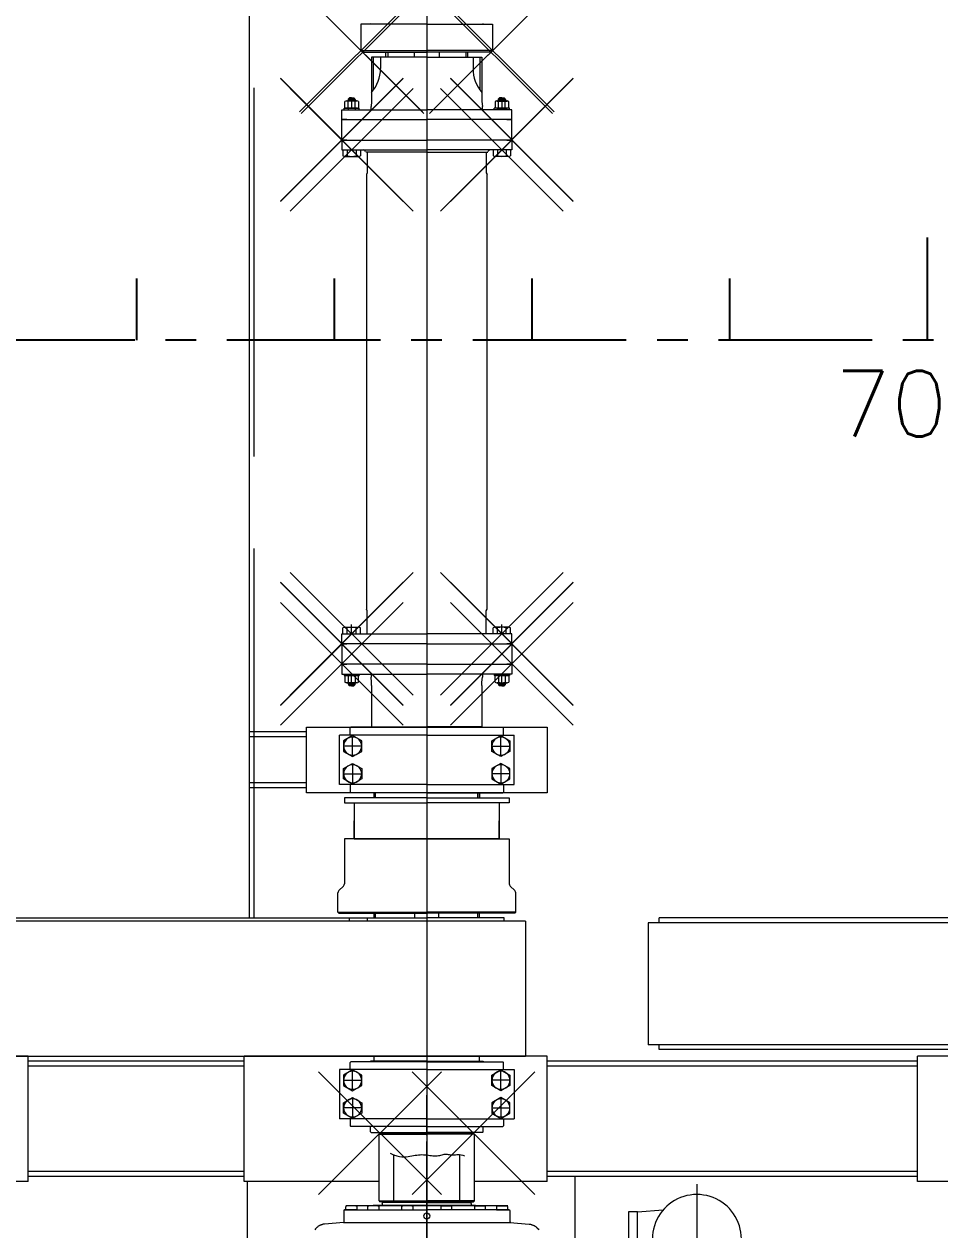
# Model space of a CAD drawing. Extents: x 475189 to 476029, y 1007718 to 1008015.
# Drawn here: x 475701.15 to 475716.06, y 1007757.19 to 1007776.83 of the extents above; entities that cross this region are included whole.
import ezdxf
from ezdxf.enums import TextEntityAlignment as Align

# ---------------------------------------------------------------- set-up
doc = ezdxf.new("R2010")
doc.units = 0
doc.header["$LTSCALE"] = 2
doc.header["$MEASUREMENT"] = 0
doc.header["$PDMODE"] = 3
doc.header["$PDSIZE"] = -7
doc.linetypes.add('AM_ISO02W050x2', pattern=[3.75, 3, -0.75])
doc.linetypes.add('CENTER', pattern=[2, 1.25, -0.25, 0.25, -0.25])
doc.layers.get('0').update_dxf_attribs({"linetype": 'CONTINUOUS', "lineweight": 0})
doc.layers.add('Frame', color=243, linetype='CONTINUOUS')
doc.layers.add('R.B', color=6, linetype='CONTINUOUS', lineweight=0)
doc.layers.add('TEXT', color=1, linetype='CONTINUOUS', lineweight=0)
doc.styles.add('ROMANS', font='ROMANS.SHX')
doc.styles.add('XT03_5', font='romans', dxfattribs={"width": 0.6, "height": 87.5})

# ---------------------------------------------------------------- blocks, each defined once
blk = doc.blocks.new('EXISTING')
at = {"color": 8}
for p, q in [((475707.706, 1007787.925), (475707.706, 1007755.384)), ((475704.812, 1007783.288), (475704.812, 1007762.273)), ((475707.706, 1007776.828), (475706.634, 1007776.828)), ((475706.784, 1007776.828), (475706.634, 1007776.828)), ((475706.634, 1007776.828), (475706.634, 1007776.399)), ((475707.706, 1007776.828), (475708.778, 1007776.828)), ((475708.628, 1007776.828), (475708.778, 1007776.828)), ((475708.778, 1007776.828), (475708.778, 1007776.399)), ((475706.634, 1007776.399), (475707.706, 1007776.399)), ((475706.66, 1007776.372), (475706.634, 1007776.399)), ((475706.66, 1007776.372), (475707.706, 1007776.372)), ((475707.038, 1007776.292), (475707.038, 1007776.372)), ((475707.07, 1007776.372), (475707.07, 1007776.292)), ((475707.503, 1007776.372), (475707.503, 1007776.292)), ((475708.778, 1007776.399), (475707.706, 1007776.399)), ((475708.751, 1007776.372), (475707.706, 1007776.372)), ((475707.909, 1007776.372), (475707.909, 1007776.292)), ((475708.342, 1007776.372), (475708.342, 1007776.292)), ((475708.373, 1007776.292), (475708.373, 1007776.372)), ((475708.751, 1007776.372), (475708.778, 1007776.399)), ((475707.706, 1007776.292), (475706.808, 1007776.292)), ((475706.808, 1007776.292), (475706.808, 1007775.729)), ((475706.837, 1007775.753), (475706.837, 1007776.292)), ((475706.953, 1007776.292), (475706.953, 1007776.104)), ((475707.706, 1007776.292), (475708.604, 1007776.292)), ((475708.458, 1007776.292), (475708.458, 1007776.104)), ((475708.574, 1007775.753), (475708.574, 1007776.292)), ((475708.604, 1007776.292), (475708.604, 1007775.729)), ((475706.43, 1007775.598), (475706.419, 1007775.587)), ((475706.419, 1007775.587), (475706.483, 1007775.587)), ((475706.427, 1007775.595), (475706.427, 1007775.576)), ((475706.446, 1007775.627), (475706.43, 1007775.611)), ((475706.43, 1007775.598), (475706.43, 1007775.611)), ((475706.43, 1007775.611), (475706.483, 1007775.611)), ((475706.483, 1007775.598), (475706.43, 1007775.598)), ((475706.483, 1007775.587), (475706.43, 1007775.587)), ((475706.483, 1007775.627), (475706.446, 1007775.627)), ((475706.483, 1007775.627), (475706.521, 1007775.627)), ((475706.537, 1007775.611), (475706.483, 1007775.611)), ((475706.483, 1007775.598), (475706.537, 1007775.598)), ((475706.483, 1007775.588), (475706.483, 1007775.45)), ((475706.483, 1007775.587), (475706.537, 1007775.587)), ((475706.548, 1007775.587), (475706.483, 1007775.587)), ((475706.521, 1007775.627), (475706.537, 1007775.611)), ((475706.537, 1007775.598), (475706.537, 1007775.611)), ((475706.537, 1007775.598), (475706.548, 1007775.587)), ((475706.54, 1007775.595), (475706.54, 1007775.576)), ((475706.808, 1007775.729), (475706.808, 1007775.568)), ((475708.604, 1007775.729), (475708.604, 1007775.568)), ((475708.874, 1007775.598), (475708.864, 1007775.587)), ((475708.864, 1007775.587), (475708.928, 1007775.587)), ((475708.872, 1007775.595), (475708.872, 1007775.576)), ((475708.89, 1007775.627), (475708.874, 1007775.611)), ((475708.874, 1007775.598), (475708.874, 1007775.611)), ((475708.874, 1007775.611), (475708.928, 1007775.611)), ((475708.928, 1007775.598), (475708.874, 1007775.598)), ((475708.928, 1007775.587), (475708.874, 1007775.587)), ((475708.928, 1007775.627), (475708.89, 1007775.627)), ((475708.928, 1007775.627), (475708.966, 1007775.627)), ((475708.982, 1007775.611), (475708.928, 1007775.611)), ((475708.928, 1007775.598), (475708.982, 1007775.598)), ((475708.928, 1007775.588), (475708.928, 1007775.45)), ((475708.928, 1007775.587), (475708.982, 1007775.587)), ((475708.992, 1007775.587), (475708.928, 1007775.587)), ((475708.966, 1007775.627), (475708.982, 1007775.611)), ((475708.982, 1007775.598), (475708.982, 1007775.611)), ((475708.982, 1007775.598), (475708.992, 1007775.587)), ((475708.984, 1007775.595), (475708.984, 1007775.576)), ((475706.323, 1007775.434), (475707.706, 1007775.434)), ((475706.323, 1007775.273), (475706.323, 1007775.434)), ((475706.36, 1007775.461), (475706.607, 1007775.461)), ((475706.36, 1007775.434), (475706.36, 1007775.461)), ((475706.372, 1007775.468), (475706.372, 1007775.569)), ((475706.567, 1007775.576), (475706.4, 1007775.576)), ((475706.567, 1007775.461), (475706.4, 1007775.461)), ((475706.427, 1007775.461), (475706.427, 1007775.434)), ((475706.428, 1007775.468), (475706.428, 1007775.569)), ((475706.539, 1007775.468), (475706.539, 1007775.569)), ((475706.54, 1007775.461), (475706.54, 1007775.434)), ((475706.595, 1007775.569), (475706.595, 1007775.468)), ((475706.607, 1007775.434), (475706.607, 1007775.461)), ((475706.808, 1007775.568), (475706.8, 1007775.488)), ((475706.8, 1007775.434), (475706.8, 1007775.488)), ((475709.089, 1007775.434), (475707.706, 1007775.434)), ((475708.604, 1007775.568), (475708.612, 1007775.488)), ((475708.612, 1007775.434), (475708.612, 1007775.488)), ((475708.805, 1007775.434), (475708.805, 1007775.461)), ((475709.051, 1007775.461), (475708.805, 1007775.461)), ((475708.872, 1007775.461), (475708.872, 1007775.434)), ((475708.984, 1007775.461), (475708.984, 1007775.434)), ((475709.051, 1007775.434), (475709.051, 1007775.461)), ((475709.089, 1007775.273), (475709.089, 1007775.434)), ((475706.323, 1007775.273), (475707.706, 1007775.273)), ((475706.403, 1007775.273), (475706.323, 1007775.273)), ((475706.323, 1007774.941), (475706.323, 1007775.273)), ((475709.089, 1007775.273), (475707.706, 1007775.273)), ((475709.008, 1007775.273), (475709.089, 1007775.273)), ((475709.089, 1007774.941), (475709.089, 1007775.273)), ((475706.323, 1007774.941), (475707.706, 1007774.941)), ((475706.403, 1007774.941), (475706.323, 1007774.941)), ((475706.323, 1007774.941), (475706.323, 1007774.78)), ((475709.089, 1007774.941), (475707.706, 1007774.941)), ((475709.008, 1007774.941), (475709.089, 1007774.941)), ((475709.089, 1007774.941), (475709.089, 1007774.78)), ((475706.323, 1007774.78), (475707.706, 1007774.78)), ((475706.341, 1007774.78), (475706.626, 1007774.78)), ((475706.341, 1007774.78), (475706.341, 1007774.682)), ((475706.377, 1007774.673), (475706.593, 1007774.673)), ((475706.412, 1007774.78), (475706.412, 1007774.682)), ((475706.555, 1007774.78), (475706.555, 1007774.682)), ((475706.626, 1007774.78), (475706.626, 1007774.682)), ((475707.706, 1007774.743), (475706.711, 1007774.743)), ((475706.738, 1007774.743), (475706.738, 1007774.405)), ((475709.089, 1007774.78), (475707.706, 1007774.78)), ((475707.706, 1007774.743), (475708.7, 1007774.743)), ((475708.673, 1007774.743), (475708.673, 1007774.405)), ((475709.07, 1007774.78), (475708.786, 1007774.78)), ((475708.786, 1007774.78), (475708.786, 1007774.682)), ((475709.035, 1007774.673), (475708.819, 1007774.673)), ((475708.857, 1007774.78), (475708.857, 1007774.682)), ((475708.999, 1007774.78), (475708.999, 1007774.682)), ((475709.07, 1007774.78), (475709.07, 1007774.682)), ((475706.738, 1007774.405), (475706.722, 1007774.379)), ((475708.673, 1007774.405), (475708.689, 1007774.379)), ((475706.722, 1007774.379), (475706.722, 1007767.301)), ((475708.689, 1007767.301), (475708.689, 1007774.379)), ((475706.738, 1007767.275), (475706.722, 1007767.301)), ((475706.738, 1007766.899), (475706.738, 1007767.275)), ((475708.673, 1007767.275), (475708.689, 1007767.301)), ((475708.673, 1007766.899), (475708.673, 1007767.275)), ((475706.341, 1007766.899), (475706.341, 1007766.997)), ((475706.377, 1007767.007), (475706.593, 1007767.007)), ((475706.412, 1007766.899), (475706.412, 1007766.997)), ((475706.483, 1007766.915), (475706.483, 1007767.053)), ((475706.555, 1007766.899), (475706.555, 1007766.997)), ((475706.626, 1007766.899), (475706.626, 1007766.997)), ((475708.786, 1007766.899), (475708.786, 1007766.997)), ((475709.035, 1007767.007), (475708.819, 1007767.007)), ((475708.857, 1007766.899), (475708.857, 1007766.997)), ((475708.928, 1007766.915), (475708.928, 1007767.053)), ((475708.999, 1007766.899), (475708.999, 1007766.997)), ((475709.07, 1007766.899), (475709.07, 1007766.997)), ((475706.323, 1007766.899), (475707.706, 1007766.899)), ((475706.323, 1007766.899), (475706.403, 1007766.899)), ((475706.325, 1007766.899), (475706.323, 1007766.897)), ((475706.323, 1007766.739), (475706.323, 1007766.899)), ((475706.341, 1007766.899), (475706.626, 1007766.899)), ((475709.089, 1007766.899), (475707.706, 1007766.899)), ((475709.07, 1007766.899), (475708.786, 1007766.899)), ((475709.089, 1007766.899), (475709.008, 1007766.899)), ((475709.086, 1007766.899), (475709.089, 1007766.897)), ((475709.089, 1007766.739), (475709.089, 1007766.899)), ((475707.706, 1007766.739), (475706.323, 1007766.739)), ((475706.323, 1007766.739), (475706.403, 1007766.739)), ((475706.323, 1007766.739), (475706.323, 1007766.406)), ((475707.706, 1007766.739), (475709.089, 1007766.739)), ((475709.089, 1007766.739), (475709.008, 1007766.739)), ((475709.089, 1007766.739), (475709.089, 1007766.406)), ((475707.706, 1007766.406), (475706.323, 1007766.406)), ((475706.323, 1007766.406), (475706.403, 1007766.406)), ((475706.323, 1007766.406), (475706.323, 1007766.245)), ((475707.706, 1007766.406), (475709.089, 1007766.406)), ((475709.089, 1007766.406), (475709.008, 1007766.406)), ((475709.089, 1007766.406), (475709.089, 1007766.245)), ((475706.323, 1007766.245), (475707.706, 1007766.245)), ((475706.36, 1007766.245), (475706.36, 1007766.219)), ((475706.36, 1007766.219), (475706.607, 1007766.219)), ((475706.372, 1007766.211), (475706.372, 1007766.111)), ((475706.567, 1007766.219), (475706.4, 1007766.219)), ((475706.428, 1007766.211), (475706.428, 1007766.111)), ((475706.483, 1007766.092), (475706.483, 1007766.23)), ((475706.539, 1007766.211), (475706.539, 1007766.111)), ((475706.595, 1007766.111), (475706.595, 1007766.211)), ((475706.607, 1007766.245), (475706.607, 1007766.219)), ((475706.8, 1007766.245), (475706.8, 1007766.192)), ((475706.808, 1007766.111), (475706.8, 1007766.192)), ((475709.089, 1007766.245), (475707.706, 1007766.245)), ((475708.604, 1007766.111), (475708.612, 1007766.192)), ((475708.612, 1007766.245), (475708.612, 1007766.192)), ((475708.805, 1007766.245), (475708.805, 1007766.219)), ((475709.051, 1007766.219), (475708.805, 1007766.219)), ((475708.817, 1007766.111), (475708.817, 1007766.211)), ((475708.844, 1007766.219), (475709.012, 1007766.219)), ((475708.872, 1007766.211), (475708.872, 1007766.111)), ((475708.928, 1007766.092), (475708.928, 1007766.23)), ((475708.984, 1007766.211), (475708.984, 1007766.111)), ((475709.039, 1007766.211), (475709.039, 1007766.111)), ((475709.051, 1007766.245), (475709.051, 1007766.219)), ((475706.567, 1007766.103), (475706.4, 1007766.103)), ((475706.419, 1007766.093), (475706.483, 1007766.093)), ((475706.43, 1007766.082), (475706.419, 1007766.093)), ((475706.427, 1007766.085), (475706.427, 1007766.103)), ((475706.483, 1007766.093), (475706.43, 1007766.093)), ((475706.43, 1007766.082), (475706.43, 1007766.069)), ((475706.483, 1007766.082), (475706.43, 1007766.082)), ((475706.446, 1007766.052), (475706.43, 1007766.069)), ((475706.43, 1007766.069), (475706.483, 1007766.069)), ((475706.483, 1007766.052), (475706.446, 1007766.052)), ((475706.483, 1007766.093), (475706.537, 1007766.093)), ((475706.548, 1007766.093), (475706.483, 1007766.093)), ((475706.483, 1007766.082), (475706.537, 1007766.082)), ((475706.537, 1007766.069), (475706.483, 1007766.069)), ((475706.483, 1007766.052), (475706.521, 1007766.052)), ((475706.521, 1007766.052), (475706.537, 1007766.069)), ((475706.537, 1007766.082), (475706.548, 1007766.093)), ((475706.537, 1007766.082), (475706.537, 1007766.069)), ((475706.54, 1007766.085), (475706.54, 1007766.103)), ((475706.808, 1007766.056), (475706.808, 1007766.111)), ((475706.808, 1007766.111), (475706.808, 1007766.111)), ((475706.808, 1007766.111), (475706.808, 1007766.111)), ((475706.808, 1007766.056), (475706.808, 1007765.388)), ((475708.604, 1007766.111), (475708.604, 1007766.111)), ((475708.604, 1007766.111), (475708.604, 1007766.111)), ((475708.604, 1007766.056), (475708.604, 1007766.111)), ((475708.604, 1007766.056), (475708.604, 1007765.388)), ((475708.844, 1007766.103), (475709.012, 1007766.103)), ((475708.864, 1007766.093), (475708.928, 1007766.093)), ((475708.874, 1007766.082), (475708.864, 1007766.093)), ((475708.872, 1007766.085), (475708.872, 1007766.103)), ((475708.928, 1007766.093), (475708.874, 1007766.093)), ((475708.874, 1007766.082), (475708.874, 1007766.069)), ((475708.928, 1007766.082), (475708.874, 1007766.082)), ((475708.89, 1007766.052), (475708.874, 1007766.069)), ((475708.874, 1007766.069), (475708.928, 1007766.069)), ((475708.928, 1007766.052), (475708.89, 1007766.052)), ((475708.928, 1007766.093), (475708.982, 1007766.093)), ((475708.992, 1007766.093), (475708.928, 1007766.093)), ((475708.928, 1007766.082), (475708.982, 1007766.082)), ((475708.982, 1007766.069), (475708.928, 1007766.069)), ((475708.928, 1007766.052), (475708.966, 1007766.052)), ((475708.966, 1007766.052), (475708.982, 1007766.069)), ((475708.982, 1007766.082), (475708.992, 1007766.093)), ((475708.982, 1007766.082), (475708.982, 1007766.069)), ((475708.984, 1007766.085), (475708.984, 1007766.103)), ((475705.75, 1007765.382), (475709.664, 1007765.382)), ((475705.75, 1007764.31), (475705.75, 1007765.382)), ((475706.47, 1007765.382), (475706.459, 1007765.372)), ((475706.459, 1007765.248), (475706.459, 1007765.372)), ((475707.706, 1007765.382), (475706.47, 1007765.382)), ((475707.022, 1007765.382), (475706.794, 1007765.382)), ((475706.808, 1007765.388), (475707.706, 1007765.388)), ((475708.604, 1007765.388), (475707.706, 1007765.388)), ((475707.706, 1007765.382), (475708.941, 1007765.382)), ((475708.389, 1007765.382), (475708.617, 1007765.382)), ((475708.941, 1007765.382), (475708.952, 1007765.372)), ((475708.952, 1007765.248), (475708.952, 1007765.372)), ((475709.664, 1007765.382), (475709.664, 1007764.31)), ((475705.75, 1007765.302), (475704.812, 1007765.302)), ((475705.75, 1007765.222), (475704.812, 1007765.222)), ((475707.706, 1007765.248), (475706.285, 1007765.248)), ((475706.285, 1007764.444), (475706.285, 1007765.248)), ((475706.499, 1007764.931), (475706.499, 1007765.21)), ((475707.706, 1007765.248), (475709.126, 1007765.248)), ((475708.912, 1007764.931), (475708.912, 1007765.21)), ((475709.126, 1007764.444), (475709.126, 1007765.248)), ((475706.647, 1007765.071), (475706.352, 1007765.071)), ((475708.764, 1007765.071), (475709.059, 1007765.071)), ((475706.352, 1007764.621), (475706.647, 1007764.621)), ((475706.499, 1007764.762), (475706.499, 1007764.483)), ((475709.059, 1007764.621), (475708.764, 1007764.621)), ((475708.912, 1007764.762), (475708.912, 1007764.483)), ((475705.75, 1007764.471), (475704.812, 1007764.471)), ((475705.75, 1007764.391), (475704.812, 1007764.391)), ((475707.706, 1007764.444), (475706.285, 1007764.444)), ((475706.459, 1007764.444), (475706.459, 1007764.321)), ((475707.706, 1007764.444), (475709.126, 1007764.444)), ((475708.952, 1007764.444), (475708.952, 1007764.321)), ((475709.664, 1007764.31), (475705.75, 1007764.31)), ((475707.706, 1007764.23), (475706.365, 1007764.23)), ((475707.706, 1007764.23), (475706.365, 1007764.23)), ((475707.706, 1007764.23), (475706.365, 1007764.23)), ((475706.365, 1007764.23), (475706.365, 1007764.149)), ((475706.365, 1007764.23), (475706.365, 1007764.149)), ((475706.47, 1007764.31), (475706.459, 1007764.321)), ((475707.706, 1007764.31), (475706.47, 1007764.31)), ((475706.851, 1007764.23), (475706.851, 1007764.31)), ((475706.851, 1007764.31), (475706.851, 1007764.23)), ((475706.851, 1007764.257), (475706.851, 1007764.23)), ((475706.873, 1007764.23), (475706.873, 1007764.31)), ((475707.706, 1007764.31), (475708.941, 1007764.31)), ((475707.706, 1007764.23), (475709.046, 1007764.23)), ((475707.706, 1007764.23), (475709.046, 1007764.23)), ((475707.706, 1007764.23), (475709.046, 1007764.23)), ((475708.538, 1007764.23), (475708.538, 1007764.31)), ((475708.561, 1007764.23), (475708.561, 1007764.31)), ((475708.561, 1007764.31), (475708.561, 1007764.23)), ((475708.561, 1007764.257), (475708.561, 1007764.23)), ((475708.941, 1007764.31), (475708.952, 1007764.321)), ((475709.046, 1007764.23), (475709.046, 1007764.149)), ((475709.046, 1007764.23), (475709.046, 1007764.149)), ((475706.365, 1007764.149), (475707.706, 1007764.149)), ((475706.365, 1007764.149), (475706.526, 1007764.149)), ((475706.526, 1007764.149), (475707.706, 1007764.149)), ((475706.526, 1007764.149), (475706.526, 1007763.56)), ((475706.526, 1007764.149), (475706.526, 1007763.56)), ((475706.526, 1007764.141), (475706.526, 1007763.854)), ((475708.885, 1007764.149), (475707.706, 1007764.149)), ((475709.046, 1007764.149), (475707.706, 1007764.149)), ((475708.885, 1007764.149), (475708.885, 1007763.56)), ((475709.046, 1007764.149), (475708.885, 1007764.149)), ((475708.885, 1007764.149), (475708.885, 1007763.56)), ((475708.885, 1007764.141), (475708.885, 1007763.854)), ((475706.526, 1007763.568), (475706.526, 1007763.854)), ((475708.885, 1007763.568), (475708.885, 1007763.854)), ((475707.706, 1007763.56), (475706.365, 1007763.56)), ((475706.526, 1007763.56), (475706.365, 1007763.56)), ((475706.365, 1007763.56), (475706.365, 1007762.831)), ((475706.365, 1007763.56), (475706.365, 1007762.966)), ((475706.526, 1007763.56), (475707.706, 1007763.56)), ((475708.885, 1007763.56), (475707.706, 1007763.56)), ((475707.706, 1007763.56), (475709.046, 1007763.56)), ((475708.885, 1007763.56), (475709.046, 1007763.56)), ((475709.046, 1007763.56), (475709.046, 1007762.966)), ((475709.046, 1007763.56), (475709.046, 1007762.831)), ((475706.258, 1007762.369), (475706.258, 1007762.68)), ((475706.274, 1007762.718), (475706.35, 1007762.793)), ((475709.137, 1007762.718), (475709.062, 1007762.793)), ((475709.153, 1007762.369), (475709.153, 1007762.68)), ((475696.286, 1007762.273), (475706.74, 1007762.273)), ((475706.258, 1007762.369), (475707.706, 1007762.369)), ((475706.258, 1007762.369), (475706.274, 1007762.353)), ((475706.274, 1007762.353), (475706.851, 1007762.353)), ((475706.449, 1007762.273), (475707.706, 1007762.273)), ((475706.449, 1007762.219), (475706.449, 1007762.273)), ((475706.74, 1007762.219), (475706.74, 1007762.273)), ((475706.851, 1007762.353), (475707.706, 1007762.353)), ((475706.851, 1007762.353), (475707.706, 1007762.353)), ((475706.851, 1007762.273), (475706.851, 1007762.353)), ((475706.873, 1007762.273), (475706.873, 1007762.353)), ((475707.511, 1007762.273), (475707.511, 1007762.353)), ((475709.153, 1007762.369), (475707.706, 1007762.369)), ((475708.561, 1007762.353), (475707.706, 1007762.353)), ((475708.561, 1007762.353), (475707.706, 1007762.353)), ((475708.963, 1007762.273), (475707.706, 1007762.273)), ((475707.9, 1007762.273), (475707.9, 1007762.353)), ((475708.538, 1007762.273), (475708.538, 1007762.353)), ((475708.561, 1007762.273), (475708.561, 1007762.353)), ((475709.137, 1007762.353), (475708.561, 1007762.353)), ((475708.963, 1007762.219), (475708.963, 1007762.273)), ((475709.153, 1007762.369), (475709.137, 1007762.353)), ((475719.126, 1007762.273), (475711.486, 1007762.273)), ((475711.486, 1007762.193), (475711.486, 1007762.273)), ((475711.486, 1007762.193), (475711.486, 1007762.273)), ((475709.314, 1007762.219), (475685.215, 1007762.219)), ((475709.314, 1007762.219), (475709.314, 1007760.021)), ((475719.126, 1007762.193), (475711.311, 1007762.193)), ((475711.311, 1007762.193), (475711.311, 1007760.209)), ((475719.126, 1007760.209), (475711.311, 1007760.209)), ((475711.486, 1007760.129), (475711.486, 1007760.209)), ((475711.486, 1007760.129), (475711.486, 1007760.209)), ((475719.126, 1007760.129), (475711.486, 1007760.129)), ((475685.215, 1007760.021), (475709.314, 1007760.021)), ((475701.22, 1007760.021), (475692.026, 1007760.021)), ((475701.22, 1007757.984), (475701.22, 1007760.021)), ((475704.731, 1007759.941), (475701.22, 1007759.941)), ((475709.664, 1007760.021), (475704.731, 1007760.021)), ((475704.731, 1007757.984), (475704.731, 1007760.021)), ((475706.47, 1007759.93), (475706.459, 1007759.919)), ((475706.459, 1007759.807), (475706.459, 1007759.919)), ((475707.706, 1007759.93), (475706.47, 1007759.93)), ((475707.706, 1007759.941), (475706.789, 1007759.941)), ((475706.789, 1007759.941), (475706.789, 1007759.93)), ((475706.848, 1007759.941), (475706.848, 1007760.021)), ((475707.706, 1007759.941), (475708.622, 1007759.941)), ((475707.706, 1007759.93), (475708.941, 1007759.93)), ((475708.563, 1007759.941), (475708.563, 1007760.021)), ((475708.622, 1007759.941), (475708.622, 1007759.93)), ((475708.941, 1007759.93), (475708.952, 1007759.919)), ((475708.952, 1007759.807), (475708.952, 1007759.919)), ((475709.664, 1007757.984), (475709.664, 1007760.021)), ((475715.695, 1007759.941), (475709.664, 1007759.941)), ((475722.718, 1007760.021), (475715.695, 1007760.021)), ((475715.695, 1007757.984), (475715.695, 1007760.021)), ((475704.731, 1007759.86), (475701.22, 1007759.86)), ((475707.706, 1007759.807), (475706.285, 1007759.807)), ((475706.285, 1007759.807), (475706.285, 1007759.003)), ((475706.499, 1007759.489), (475706.499, 1007759.768)), ((475707.706, 1007759.807), (475709.126, 1007759.807)), ((475708.912, 1007759.489), (475708.912, 1007759.768)), ((475709.126, 1007759.807), (475709.126, 1007759.003)), ((475715.695, 1007759.86), (475709.664, 1007759.86)), ((475706.352, 1007759.63), (475706.647, 1007759.63)), ((475709.059, 1007759.63), (475708.764, 1007759.63)), ((475706.499, 1007759.32), (475706.499, 1007759.042)), ((475707.706, 1007758.739), (475707.706, 1007759.39)), ((475708.912, 1007759.32), (475708.912, 1007759.042)), ((475706.647, 1007759.18), (475706.352, 1007759.18)), ((475708.764, 1007759.18), (475709.059, 1007759.18)), ((475707.706, 1007759.003), (475706.285, 1007759.003)), ((475706.459, 1007759.003), (475706.459, 1007758.89)), ((475707.706, 1007759.003), (475709.126, 1007759.003)), ((475708.952, 1007759.003), (475708.952, 1007758.89)), ((475706.47, 1007758.879), (475706.459, 1007758.89)), ((475707.706, 1007758.879), (475706.47, 1007758.879)), ((475706.789, 1007758.788), (475706.789, 1007758.879)), ((475706.789, 1007758.788), (475706.8, 1007758.778)), ((475706.8, 1007758.778), (475707.706, 1007758.778)), ((475706.928, 1007758.753), (475706.944, 1007758.77)), ((475706.928, 1007758.753), (475707.706, 1007758.753)), ((475706.928, 1007757.665), (475706.928, 1007758.753)), ((475707.706, 1007758.77), (475706.944, 1007758.77)), ((475707.706, 1007758.879), (475708.941, 1007758.879)), ((475708.612, 1007758.778), (475707.706, 1007758.778)), ((475707.706, 1007758.77), (475708.467, 1007758.77)), ((475708.483, 1007758.753), (475707.706, 1007758.753)), ((475708.483, 1007758.753), (475708.467, 1007758.77)), ((475708.483, 1007757.665), (475708.483, 1007758.753)), ((475708.622, 1007758.788), (475708.612, 1007758.778)), ((475708.622, 1007758.788), (475708.622, 1007758.879)), ((475708.941, 1007758.879), (475708.952, 1007758.89)), ((475707.706, 1007752.588), (475707.706, 1007758.632)), ((475707.17, 1007757.641), (475707.17, 1007758.421)), ((475708.242, 1007757.641), (475708.242, 1007758.421)), ((475704.731, 1007758.145), (475701.22, 1007758.145)), ((475715.695, 1007758.145), (475709.664, 1007758.145)), ((475701.22, 1007757.984), (475698.658, 1007757.984)), ((475704.731, 1007758.065), (475701.22, 1007758.065)), ((475706.928, 1007757.984), (475704.731, 1007757.984)), ((475704.785, 1007756.51), (475704.785, 1007757.984)), ((475709.664, 1007757.984), (475708.483, 1007757.984)), ((475715.695, 1007758.065), (475709.664, 1007758.065)), ((475710.119, 1007756.563), (475710.119, 1007758.065)), ((475712.102, 1007757.939), (475712.102, 1007752.903)), ((475722.718, 1007757.984), (475715.695, 1007757.984)), ((475706.36, 1007757.518), (475706.355, 1007757.512)), ((475706.36, 1007757.518), (475706.355, 1007757.512)), ((475706.36, 1007757.518), (475706.569, 1007757.518)), ((475706.365, 1007757.518), (475706.569, 1007757.518)), ((475706.569, 1007757.518), (475706.365, 1007757.518)), ((475706.556, 1007757.518), (475706.379, 1007757.518)), ((475709.023, 1007757.585), (475706.388, 1007757.585)), ((475706.388, 1007757.518), (475706.388, 1007757.577)), ((475706.545, 1007757.585), (475706.411, 1007757.585)), ((475706.568, 1007757.577), (475706.568, 1007757.518)), ((475706.569, 1007757.518), (475707.706, 1007757.518)), ((475706.748, 1007757.518), (475706.748, 1007757.577)), ((475706.905, 1007757.585), (475706.77, 1007757.585)), ((475706.835, 1007757.593), (475706.83, 1007757.585)), ((475706.915, 1007757.593), (475706.835, 1007757.593)), ((475707.706, 1007757.593), (475706.915, 1007757.593)), ((475706.915, 1007757.593), (475707.706, 1007757.593)), ((475706.927, 1007757.577), (475706.927, 1007757.518)), ((475706.928, 1007757.665), (475707.706, 1007757.665)), ((475706.928, 1007757.665), (475706.944, 1007757.649)), ((475707.706, 1007757.649), (475706.944, 1007757.649)), ((475706.982, 1007757.625), (475706.988, 1007757.641)), ((475706.982, 1007757.625), (475706.988, 1007757.641)), ((475706.982, 1007757.625), (475706.982, 1007757.593)), ((475706.982, 1007757.625), (475706.982, 1007757.585)), ((475707.706, 1007757.641), (475706.988, 1007757.641)), ((475707.706, 1007757.641), (475706.988, 1007757.641)), ((475707.298, 1007757.518), (475707.298, 1007757.577)), ((475707.455, 1007757.585), (475707.321, 1007757.585)), ((475707.478, 1007757.577), (475707.478, 1007757.518)), ((475708.483, 1007757.665), (475707.706, 1007757.665)), ((475707.706, 1007757.649), (475708.467, 1007757.649)), ((475707.706, 1007757.641), (475708.424, 1007757.641)), ((475707.706, 1007757.641), (475708.424, 1007757.641)), ((475708.496, 1007757.593), (475707.706, 1007757.593)), ((475707.706, 1007757.593), (475708.496, 1007757.593)), ((475708.842, 1007757.518), (475707.706, 1007757.518)), ((475707.934, 1007757.577), (475707.934, 1007757.518)), ((475707.956, 1007757.585), (475708.091, 1007757.585)), ((475708.113, 1007757.518), (475708.113, 1007757.577)), ((475708.429, 1007757.625), (475708.424, 1007757.641)), ((475708.429, 1007757.625), (475708.424, 1007757.641)), ((475708.429, 1007757.625), (475708.429, 1007757.593)), ((475708.429, 1007757.625), (475708.429, 1007757.585)), ((475708.483, 1007757.665), (475708.467, 1007757.649)), ((475708.484, 1007757.577), (475708.484, 1007757.518)), ((475708.496, 1007757.593), (475708.577, 1007757.593)), ((475708.506, 1007757.585), (475708.641, 1007757.585)), ((475708.619, 1007757.518), (475708.529, 1007757.518)), ((475708.577, 1007757.593), (475708.582, 1007757.585)), ((475708.664, 1007757.518), (475708.664, 1007757.577)), ((475708.842, 1007757.518), (475709.046, 1007757.518)), ((475709.046, 1007757.518), (475708.842, 1007757.518)), ((475709.051, 1007757.518), (475708.842, 1007757.518)), ((475708.843, 1007757.577), (475708.843, 1007757.518)), ((475708.856, 1007757.518), (475709.032, 1007757.518)), ((475708.866, 1007757.585), (475709.001, 1007757.585)), ((475709.023, 1007757.518), (475709.023, 1007757.577)), ((475709.051, 1007757.518), (475709.057, 1007757.512)), ((475709.051, 1007757.518), (475709.057, 1007757.512)), ((475711.137, 1007757.486), (475711.554, 1007757.522)), ((475706.355, 1007757.325), (475706.348, 1007757.313)), ((475706.355, 1007757.512), (475706.355, 1007757.376)), ((475706.355, 1007757.512), (475706.355, 1007757.325)), ((475709.057, 1007757.512), (475709.057, 1007757.376)), ((475709.057, 1007757.512), (475709.057, 1007757.325)), ((475709.057, 1007757.325), (475709.067, 1007757.308)), ((475710.987, 1007757.486), (475710.987, 1007756.413)), ((475711.137, 1007757.486), (475710.987, 1007757.486)), ((475711.137, 1007756.413), (475711.137, 1007757.486)), ((475706.355, 1007757.314), (475706.04, 1007757.289)), ((475706.348, 1007757.314), (475707.728, 1007757.314)), ((475706.348, 1007757.314), (475709.063, 1007757.314)), ((475707.706, 1007757.314), (475709.063, 1007757.314)), ((475709.056, 1007757.314), (475709.371, 1007757.289))]:
    blk.add_line(p, q, dxfattribs=at)
at = {"color": 8, "linetype": 'AM_ISO02W050x2'}
blk.add_line((475704.892, 1007783.288), (475704.892, 1007762.273), dxfattribs=at)
at = {"color": 8}
blk.add_lwpolyline([(475708.817, 1007775.569), (475708.817, 1007775.468, 0.267949), (475708.872, 1007775.468), (475708.872, 1007775.569, 0.267949)], format="xyb", close=True, dxfattribs=at)
for points in [[(475708.844, 1007775.576), (475709.012, 1007775.576)], [(475708.844, 1007775.461), (475709.012, 1007775.461)], [(475707.107, 1007758.441), (475707.165, 1007758.416), (475707.216, 1007758.399), (475707.261, 1007758.388), (475707.302, 1007758.383), (475707.338, 1007758.382), (475707.371, 1007758.385), (475707.402, 1007758.389), (475707.432, 1007758.395), (475707.461, 1007758.4), (475707.489, 1007758.405), (475707.517, 1007758.409), (475707.545, 1007758.413), (475707.572, 1007758.416), (475707.599, 1007758.418), (475707.626, 1007758.419), (475707.652, 1007758.418), (475707.679, 1007758.416), (475707.705, 1007758.414), (475707.731, 1007758.41), (475707.756, 1007758.406), (475707.781, 1007758.403), (475707.805, 1007758.4), (475707.829, 1007758.398), (475707.852, 1007758.398), (475707.874, 1007758.4), (475707.895, 1007758.403), (475707.916, 1007758.407), (475707.936, 1007758.412), (475707.955, 1007758.417), (475707.973, 1007758.421), (475707.991, 1007758.425), (475708.008, 1007758.427), (475708.024, 1007758.427), (475708.04, 1007758.426), (475708.056, 1007758.424), (475708.072, 1007758.421), (475708.087, 1007758.418), (475708.103, 1007758.416), (475708.12, 1007758.414), (475708.137, 1007758.414), (475708.155, 1007758.416), (475708.174, 1007758.418), (475708.194, 1007758.421), (475708.216, 1007758.422), (475708.239, 1007758.422), (475708.264, 1007758.418), (475708.292, 1007758.411), (475708.322, 1007758.399)]]:
    blk.add_lwpolyline(points, dxfattribs=at)
for points in [[(475708.872, 1007775.468, 0.133975), (475708.984, 1007775.468), (475708.984, 1007775.569, 0.133975), (475708.872, 1007775.569)], [(475708.984, 1007775.468, 0.267949), (475709.039, 1007775.468), (475709.039, 1007775.569, 0.267949), (475708.984, 1007775.569)], [(475706.04, 1007757.289), (475706.025, 1007757.286, 0.018381), (475706.01, 1007757.283, 0.016567), (475705.995, 1007757.279, 0.017733), (475705.98, 1007757.273, 0.021459), (475705.965, 1007757.267, 0.01681), (475705.952, 1007757.259, 0.006723), (475705.939, 1007757.252, 0.022811), (475705.925, 1007757.241, 0.039144), (475705.906, 1007757.222, 0.019723), (475705.883, 1007757.196, 0.010477)], [(475709.371, 1007757.289), (475709.387, 1007757.286, -0.018381), (475709.402, 1007757.283, -0.016567), (475709.416, 1007757.279, -0.017733), (475709.431, 1007757.273, -0.021459), (475709.446, 1007757.267, -0.01681), (475709.46, 1007757.259, -0.006723), (475709.472, 1007757.252, -0.022811), (475709.486, 1007757.241, -0.039144), (475709.505, 1007757.222, -0.019723), (475709.528, 1007757.196, -0.010477)]]:
    blk.add_lwpolyline(points, format="xyb", dxfattribs=at)
for points in [[(475706.647, 1007765.157), (475706.499, 1007765.242), (475706.352, 1007765.157), (475706.352, 1007764.986), (475706.499, 1007764.901), (475706.647, 1007764.986)], [(475708.764, 1007765.157), (475708.912, 1007765.242), (475709.059, 1007765.157), (475709.059, 1007764.986), (475708.912, 1007764.901), (475708.764, 1007764.986)], [(475706.647, 1007764.536), (475706.499, 1007764.451), (475706.352, 1007764.536), (475706.352, 1007764.706), (475706.499, 1007764.791), (475706.647, 1007764.706)], [(475708.764, 1007764.536), (475708.912, 1007764.451), (475709.059, 1007764.536), (475709.059, 1007764.706), (475708.912, 1007764.791), (475708.764, 1007764.706)], [(475706.647, 1007759.715), (475706.499, 1007759.8), (475706.352, 1007759.715), (475706.352, 1007759.545), (475706.499, 1007759.46), (475706.647, 1007759.545)], [(475708.764, 1007759.715), (475708.912, 1007759.8), (475709.059, 1007759.715), (475709.059, 1007759.545), (475708.912, 1007759.46), (475708.764, 1007759.545)], [(475706.647, 1007759.095), (475706.499, 1007759.009), (475706.352, 1007759.095), (475706.352, 1007759.265), (475706.499, 1007759.35), (475706.647, 1007759.265)], [(475708.764, 1007759.095), (475708.912, 1007759.009), (475709.059, 1007759.095), (475709.059, 1007759.265), (475708.912, 1007759.35), (475708.764, 1007759.265)]]:
    blk.add_lwpolyline(points, close=True, dxfattribs=at)
blk.add_circle((475707.706, 1007757.421), 0.0482, dxfattribs=at)
for centre, radius, start, end in [((475706.784, 1007776.839), 0.0107, 270, 0), ((475708.628, 1007776.839), 0.0107, 180, 270), ((475706.363, 1007776.104), 0.59, 318.9064, 0), ((475709.048, 1007776.104), 0.59, 180, 221.0936), ((475706.4, 1007775.521), 0.0557, 60, 120), ((475706.4, 1007775.517), 0.0557, 240, 300), ((475706.483, 1007775.365), 0.212, 74.7385, 105.2615), ((475706.483, 1007775.673), 0.212, 254.7385, 285.2615), ((475706.567, 1007775.521), 0.0557, 60, 120), ((475706.567, 1007775.517), 0.0557, 240, 300), ((475706.377, 1007774.744), 0.0712, 240, 300), ((475706.483, 1007774.943), 0.27, 254.7385, 285.2615), ((475706.59, 1007774.744), 0.0712, 240, 300), ((475706.668, 1007774.737), 0.0429, 12.3352, 90), ((475708.743, 1007774.737), 0.0429, 90, 167.6648), ((475708.821, 1007774.744), 0.0712, 240, 300), ((475708.928, 1007774.943), 0.27, 254.7385, 285.2615), ((475709.035, 1007774.744), 0.0712, 240, 300), ((475706.377, 1007766.936), 0.0712, 60, 120), ((475706.483, 1007766.736), 0.27, 74.7385, 105.2615), ((475706.59, 1007766.936), 0.0712, 60, 120), ((475708.821, 1007766.936), 0.0712, 60, 120), ((475708.928, 1007766.736), 0.27, 74.7385, 105.2615), ((475709.035, 1007766.936), 0.0712, 60, 120), ((475706.4, 1007766.163), 0.0557, 60, 120), ((475706.483, 1007766.007), 0.212, 74.7385, 105.2615), ((475706.567, 1007766.163), 0.0557, 60, 120), ((475708.844, 1007766.163), 0.0557, 60, 120), ((475708.928, 1007766.007), 0.212, 74.7385, 105.2615), ((475709.012, 1007766.163), 0.0557, 60, 120), ((475706.4, 1007766.159), 0.0557, 240, 300), ((475706.483, 1007766.315), 0.212, 254.7385, 285.2615), ((475706.567, 1007766.159), 0.0557, 240, 300), ((475708.844, 1007766.159), 0.0557, 240, 300), ((475708.928, 1007766.315), 0.212, 254.7385, 285.2615), ((475709.012, 1007766.159), 0.0557, 240, 300), ((475706.499, 1007765.071), 0.147, 0, 180), ((475708.912, 1007765.071), 0.147, 0, 180), ((475706.499, 1007765.071), 0.147, 180, 0), ((475708.912, 1007765.071), 0.147, 180, 0), ((475706.499, 1007764.621), 0.147, 0, 180), ((475706.499, 1007764.621), 0.147, 180, 0), ((475708.912, 1007764.621), 0.147, 0, 180), ((475708.912, 1007764.621), 0.147, 180, 0), ((475706.312, 1007762.831), 0.0536, 315, 0), ((475709.1, 1007762.831), 0.0536, 180, 225), ((475706.312, 1007762.68), 0.0536, 135, 180), ((475709.1, 1007762.68), 0.0536, 0, 45), ((475706.499, 1007759.63), 0.147, 0, 180), ((475708.912, 1007759.63), 0.147, 0, 180), ((475706.499, 1007759.63), 0.147, 180, 0), ((475708.912, 1007759.63), 0.147, 180, 0), ((475706.499, 1007759.18), 0.147, 0, 180), ((475708.912, 1007759.18), 0.147, 0, 180), ((475706.499, 1007759.18), 0.147, 180, 0), ((475708.912, 1007759.18), 0.147, 180, 0), ((475712.102, 1007757.046), 0.724, 313.2505, 226.7497), ((475706.411, 1007757.548), 0.0366, 90, 127.8789), ((475706.545, 1007757.548), 0.0366, 52.1211, 90), ((475706.77, 1007757.548), 0.0366, 90, 127.8789), ((475706.905, 1007757.548), 0.0366, 52.1211, 90), ((475707.321, 1007757.548), 0.0366, 90, 127.8789), ((475707.455, 1007757.548), 0.0366, 52.1211, 90), ((475707.956, 1007757.548), 0.0366, 90, 127.8789), ((475708.091, 1007757.548), 0.0366, 52.1211, 90), ((475708.506, 1007757.548), 0.0366, 90, 127.8789), ((475708.641, 1007757.548), 0.0366, 52.1211, 90), ((475708.866, 1007757.548), 0.0366, 90, 127.8789), ((475709.001, 1007757.548), 0.0366, 52.1211, 90)]:
    blk.add_arc(centre, radius, start, end, dxfattribs=at)
for p in [(475706.634, 1007776.399), (475706.66, 1007776.372), (475708.751, 1007776.372), (475708.778, 1007776.399), (475706.323, 1007774.946), (475706.323, 1007774.941), (475709.089, 1007774.946), (475709.089, 1007774.941), (475706.483, 1007774.78), (475708.928, 1007774.78), (475706.483, 1007766.899), (475708.928, 1007766.899), (475706.323, 1007766.739), (475706.323, 1007766.733), (475709.089, 1007766.739), (475709.089, 1007766.733), (475706.323, 1007766.412), (475706.323, 1007766.412), (475709.089, 1007766.412), (475709.089, 1007766.412), (475706.944, 1007758.77), (475708.467, 1007758.77)]:
    blk.add_point(p, dxfattribs=at)
at = {"layer": 'Frame', "color": 8}
for p, q in [((475715.853, 1007771.68), (475715.853, 1007773.355)), ((475702.987, 1007771.68), (475702.987, 1007772.686)), ((475706.203, 1007771.68), (475706.203, 1007772.686)), ((475709.42, 1007771.68), (475709.42, 1007772.686)), ((475712.637, 1007771.68), (475712.637, 1007772.686))]:
    blk.add_line(p, q, dxfattribs=at)
at = {"layer": 'Frame', "color": 8, "linetype": 'CENTER'}
blk.add_line((475838.953, 1007771.68), (475660.083, 1007771.68), dxfattribs=at)
at = {"color": 8, "linetype": 'ByBlock', "style": 'ROMANS'}
for tag, height, width, p in [('DIRECTION', 0.536, 0.85, (475672.394, 1007828.239)), ('DN', 1.072, 0.708333, (475752.552, 1007802.238))]:
    blk.add_attdef(tag, text='', height=height, dxfattribs=dict(at, width=width)).set_placement(p, align=Align.MIDDLE_RIGHT)
at = {"color": 8, "style": 'XT03_5', "text_generation_flag": 4, "width": 0.6, "flags": 9}
for p, rotation in [((475706.595, 1007775.576), 270), ((475708.817, 1007766.103), 90)]:
    blk.add_attdef('KEYWORD', p, '', height=0.0375, rotation=rotation, dxfattribs=at)
at = {"color": 8, "style": 'XT03_5', "width": 0.6, "flags": 9}
for p, rotation in [((475708.817, 1007775.576), 270), ((475706.595, 1007766.103), 90)]:
    blk.add_attdef('KEYWORD', p, '', height=0.0375, rotation=rotation, dxfattribs=at)
at = {"layer": 'Frame', "color": 8, "style": 'ROMANS'}
blk.add_text(' 70', height=1.0722, dxfattribs=at).set_placement((475713.608, 1007770.112))
at = {"layer": 'TEXT', "color": 8, "style": 'ROMANS', "width": 0.85, "flags": 8}
blk.add_attdef('WTD', text='', height=1.072, rotation=180, dxfattribs=at).set_placement((475705.173, 1007794.2), align=Align.MIDDLE_CENTER)
blk.add_attdef('WTD', text='', height=1.072, dxfattribs=at).set_placement((475731.4, 1007752.462), align=Align.MIDDLE_CENTER)

msp = doc.modelspace()

# ---------------------------------------------------------------- block references
at = {"layer": 'R.B'}
msp.add_blockref('EXISTING', (0, 0), dxfattribs=at)

doc.saveas('drawing.dxf')
